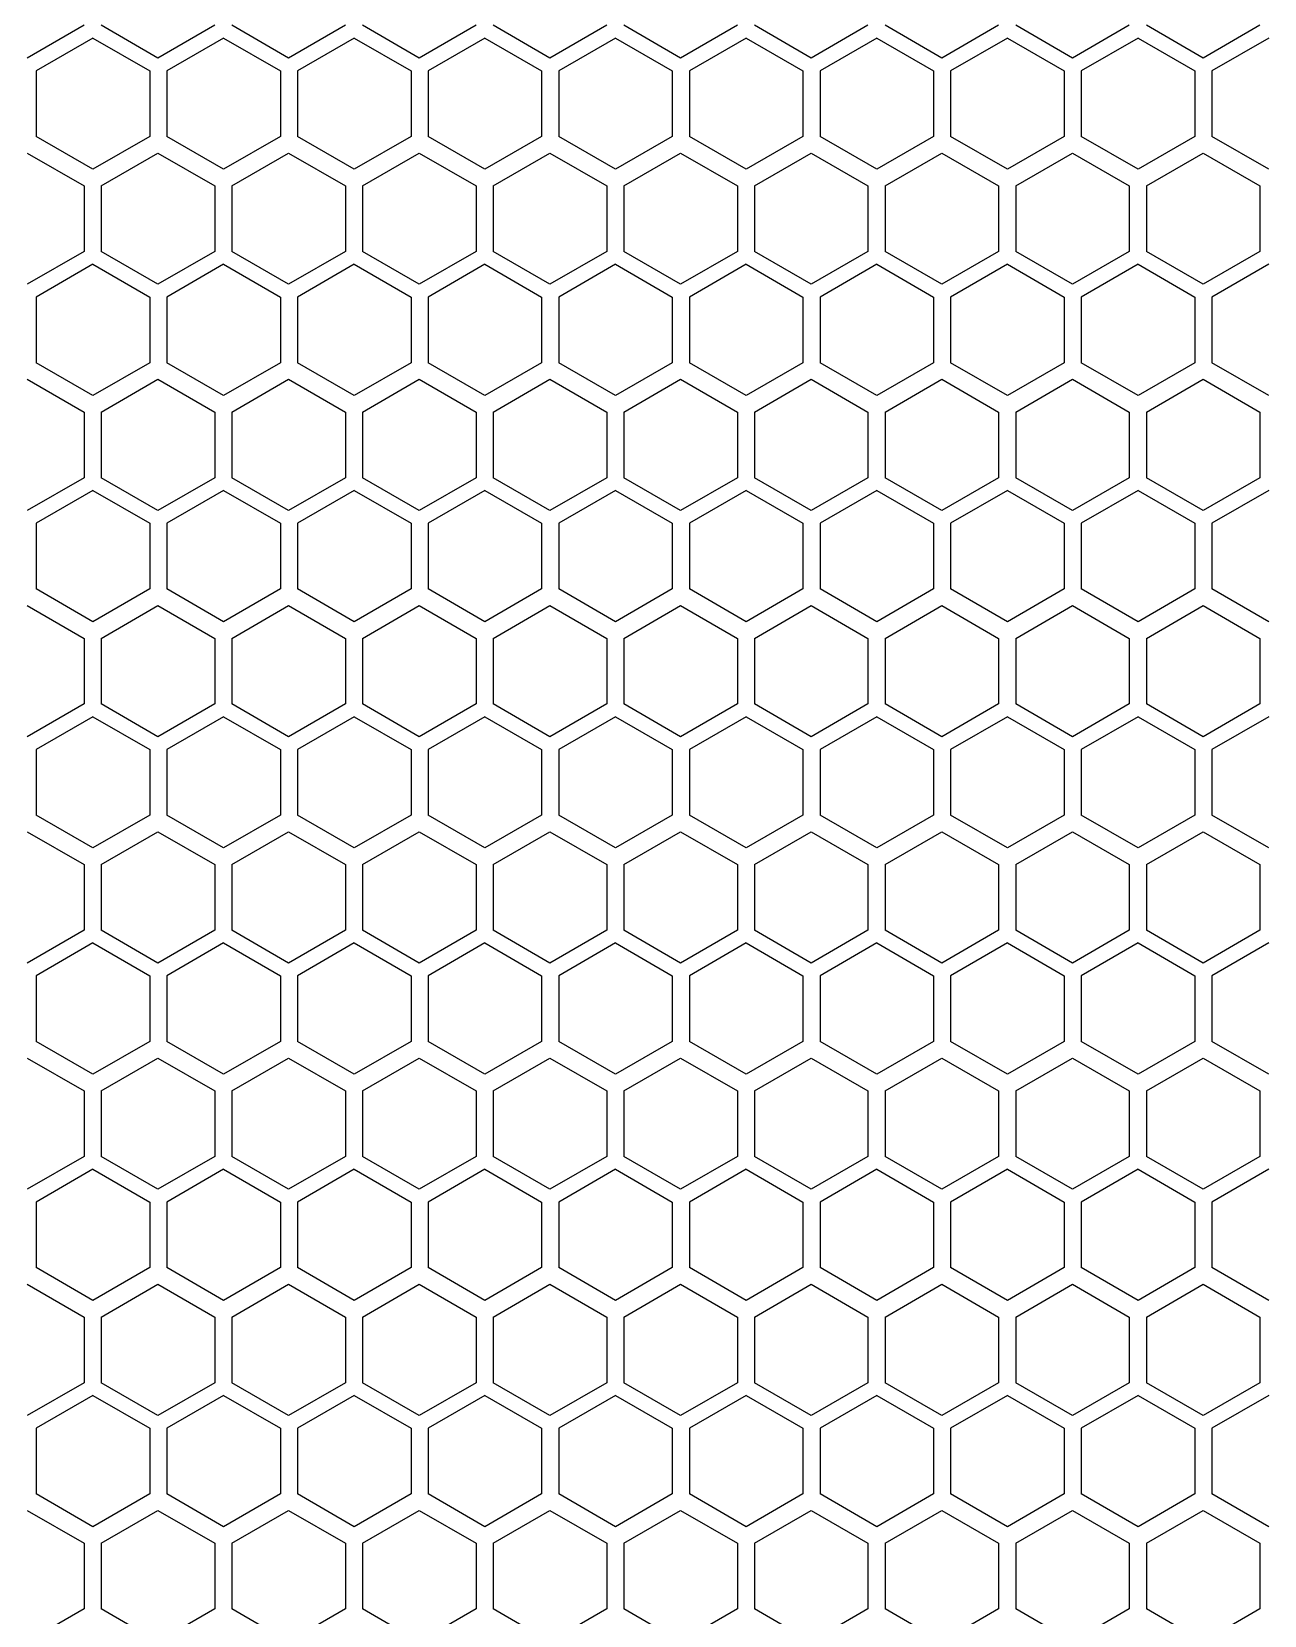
# Model space of a CAD drawing. Extents: x 61367 to 140945, y -1257 to 25588.
# Drawn here: x 71857.2 to 71944, y 15887.5 to 15999 of the extents above; entities that cross this region are included whole.
import ezdxf

# ---------------------------------------------------------------- set-up
doc = ezdxf.new("R2010")
doc.units = 0
doc.header["$MEASUREMENT"] = 0
doc.layers.get('0').update_dxf_attribs({"linetype": 'CONTINUOUS'})
doc.layers.add('4215-0412-2_0', color=7, linetype='CONTINUOUS')

# ---------------------------------------------------------------- blocks, each defined once
blk = doc.blocks.new('ERGRTHTHRT')
at = {"layer": '4215-0412-2_0', "color": 7, "linetype": 'Continuous'}
for p, q in [((-37543.32, -67694.16), (-37547.32, -67696.47)), ((-37538.12, -67696.47), (-37542.12, -67694.16)), ((-37534.12, -67694.16), (-37538.12, -67696.47)), ((-37528.92, -67696.47), (-37532.92, -67694.16)), ((-37524.92, -67694.16), (-37528.92, -67696.47)), ((-37519.72, -67696.47), (-37523.72, -67694.16)), ((-37515.72, -67694.16), (-37519.72, -67696.47)), ((-37510.52, -67696.47), (-37514.52, -67694.16)), ((-37506.52, -67694.16), (-37510.52, -67696.47)), ((-37501.32, -67696.47), (-37505.32, -67694.16)), ((-37497.32, -67694.16), (-37501.32, -67696.47)), ((-37492.12, -67696.47), (-37496.12, -67694.16)), ((-37488.12, -67694.16), (-37492.12, -67696.47)), ((-37482.92, -67696.47), (-37486.92, -67694.16)), ((-37478.92, -67694.16), (-37482.92, -67696.47)), ((-37473.72, -67696.47), (-37477.72, -67694.16)), ((-37469.72, -67694.16), (-37473.72, -67696.47)), ((-37464.52, -67696.47), (-37468.52, -67694.16)), ((-37460.52, -67694.16), (-37464.52, -67696.47)), ((-37542.7, -67695.06), (-37546.7, -67697.37)), ((-37542.7, -67695.06), (-37538.7, -67697.37)), ((-37533.5, -67695.06), (-37537.5, -67697.37)), ((-37533.5, -67695.06), (-37529.5, -67697.37)), ((-37524.3, -67695.06), (-37528.3, -67697.37)), ((-37524.3, -67695.06), (-37520.3, -67697.37)), ((-37515.1, -67695.06), (-37519.1, -67697.37)), ((-37515.1, -67695.06), (-37511.1, -67697.37)), ((-37505.9, -67695.06), (-37509.9, -67697.37)), ((-37505.9, -67695.06), (-37501.9, -67697.37)), ((-37496.7, -67695.06), (-37500.7, -67697.37)), ((-37496.7, -67695.06), (-37492.7, -67697.37)), ((-37487.5, -67695.06), (-37491.5, -67697.37)), ((-37487.5, -67695.06), (-37483.5, -67697.37)), ((-37478.3, -67695.06), (-37482.3, -67697.37)), ((-37478.3, -67695.06), (-37474.3, -67697.37)), ((-37469.1, -67695.06), (-37473.1, -67697.37)), ((-37469.1, -67695.06), (-37465.1, -67697.37)), ((-37459.9, -67695.06), (-37463.9, -67697.37)), ((-37546.7, -67697.37), (-37546.7, -67701.99)), ((-37538.7, -67697.37), (-37538.7, -67701.99)), ((-37537.5, -67697.37), (-37537.5, -67701.99)), ((-37529.5, -67697.37), (-37529.5, -67701.99)), ((-37528.3, -67697.37), (-37528.3, -67701.99)), ((-37520.3, -67697.37), (-37520.3, -67701.99)), ((-37519.1, -67697.37), (-37519.1, -67701.99)), ((-37511.1, -67697.37), (-37511.1, -67701.99)), ((-37509.9, -67697.37), (-37509.9, -67701.99)), ((-37501.9, -67697.37), (-37501.9, -67701.99)), ((-37500.7, -67697.37), (-37500.7, -67701.99)), ((-37492.7, -67697.37), (-37492.7, -67701.99)), ((-37491.5, -67697.37), (-37491.5, -67701.99)), ((-37483.5, -67697.37), (-37483.5, -67701.99)), ((-37482.3, -67697.37), (-37482.3, -67701.99)), ((-37474.3, -67697.37), (-37474.3, -67701.99)), ((-37473.1, -67697.37), (-37473.1, -67701.99)), ((-37465.1, -67697.37), (-37465.1, -67701.99)), ((-37463.9, -67697.37), (-37463.9, -67701.99)), ((-37542.7, -67704.3), (-37546.7, -67701.99)), ((-37538.7, -67701.99), (-37542.7, -67704.3)), ((-37533.5, -67704.3), (-37537.5, -67701.99)), ((-37529.5, -67701.99), (-37533.5, -67704.3)), ((-37524.3, -67704.3), (-37528.3, -67701.99)), ((-37520.3, -67701.99), (-37524.3, -67704.3)), ((-37515.1, -67704.3), (-37519.1, -67701.99)), ((-37511.1, -67701.99), (-37515.1, -67704.3)), ((-37505.9, -67704.3), (-37509.9, -67701.99)), ((-37501.9, -67701.99), (-37505.9, -67704.3)), ((-37496.7, -67704.3), (-37500.7, -67701.99)), ((-37492.7, -67701.99), (-37496.7, -67704.3)), ((-37487.5, -67704.3), (-37491.5, -67701.99)), ((-37483.5, -67701.99), (-37487.5, -67704.3)), ((-37478.3, -67704.3), (-37482.3, -67701.99)), ((-37474.3, -67701.99), (-37478.3, -67704.3)), ((-37469.1, -67704.3), (-37473.1, -67701.99)), ((-37465.1, -67701.99), (-37469.1, -67704.3)), ((-37459.9, -67704.3), (-37463.9, -67701.99)), ((-37547.32, -67703.16), (-37543.32, -67705.47)), ((-37542.12, -67705.47), (-37538.12, -67703.16)), ((-37538.12, -67703.16), (-37534.12, -67705.47)), ((-37532.92, -67705.47), (-37528.92, -67703.16)), ((-37528.92, -67703.16), (-37524.92, -67705.47)), ((-37523.72, -67705.47), (-37519.72, -67703.16)), ((-37519.72, -67703.16), (-37515.72, -67705.47)), ((-37514.52, -67705.47), (-37510.52, -67703.16)), ((-37510.52, -67703.16), (-37506.52, -67705.47)), ((-37505.32, -67705.47), (-37501.32, -67703.16)), ((-37501.32, -67703.16), (-37497.32, -67705.47)), ((-37496.12, -67705.47), (-37492.12, -67703.16)), ((-37492.12, -67703.16), (-37488.12, -67705.47)), ((-37486.92, -67705.47), (-37482.92, -67703.16)), ((-37482.92, -67703.16), (-37478.92, -67705.47)), ((-37477.72, -67705.47), (-37473.72, -67703.16)), ((-37473.72, -67703.16), (-37469.72, -67705.47)), ((-37468.52, -67705.47), (-37464.52, -67703.16)), ((-37464.52, -67703.16), (-37460.52, -67705.47)), ((-37543.32, -67705.47), (-37543.32, -67710.09)), ((-37542.12, -67705.47), (-37542.12, -67710.09)), ((-37534.12, -67705.47), (-37534.12, -67710.09)), ((-37532.92, -67705.47), (-37532.92, -67710.09)), ((-37524.92, -67705.47), (-37524.92, -67710.09)), ((-37523.72, -67705.47), (-37523.72, -67710.09)), ((-37515.72, -67705.47), (-37515.72, -67710.09)), ((-37514.52, -67705.47), (-37514.52, -67710.09)), ((-37506.52, -67705.47), (-37506.52, -67710.09)), ((-37505.32, -67705.47), (-37505.32, -67710.09)), ((-37497.32, -67705.47), (-37497.32, -67710.09)), ((-37496.12, -67705.47), (-37496.12, -67710.09)), ((-37488.12, -67705.47), (-37488.12, -67710.09)), ((-37486.92, -67705.47), (-37486.92, -67710.09)), ((-37478.92, -67705.47), (-37478.92, -67710.09)), ((-37477.72, -67705.47), (-37477.72, -67710.09)), ((-37469.72, -67705.47), (-37469.72, -67710.09)), ((-37468.52, -67705.47), (-37468.52, -67710.09)), ((-37460.52, -67705.47), (-37460.52, -67710.09)), ((-37543.32, -67710.09), (-37547.32, -67712.4)), ((-37542.7, -67710.99), (-37546.7, -67713.3)), ((-37542.7, -67710.99), (-37538.7, -67713.3)), ((-37538.12, -67712.4), (-37542.12, -67710.09)), ((-37534.12, -67710.09), (-37538.12, -67712.4)), ((-37533.5, -67710.99), (-37537.5, -67713.3)), ((-37533.5, -67710.99), (-37529.5, -67713.3)), ((-37528.92, -67712.4), (-37532.92, -67710.09)), ((-37524.92, -67710.09), (-37528.92, -67712.4)), ((-37524.3, -67710.99), (-37528.3, -67713.3)), ((-37524.3, -67710.99), (-37520.3, -67713.3)), ((-37519.72, -67712.4), (-37523.72, -67710.09)), ((-37515.72, -67710.09), (-37519.72, -67712.4)), ((-37515.1, -67710.99), (-37519.1, -67713.3)), ((-37515.1, -67710.99), (-37511.1, -67713.3)), ((-37510.52, -67712.4), (-37514.52, -67710.09)), ((-37506.52, -67710.09), (-37510.52, -67712.4)), ((-37505.9, -67710.99), (-37509.9, -67713.3)), ((-37505.9, -67710.99), (-37501.9, -67713.3)), ((-37501.32, -67712.4), (-37505.32, -67710.09)), ((-37497.32, -67710.09), (-37501.32, -67712.4)), ((-37496.7, -67710.99), (-37500.7, -67713.3)), ((-37496.7, -67710.99), (-37492.7, -67713.3)), ((-37492.12, -67712.4), (-37496.12, -67710.09)), ((-37488.12, -67710.09), (-37492.12, -67712.4)), ((-37487.5, -67710.99), (-37491.5, -67713.3)), ((-37487.5, -67710.99), (-37483.5, -67713.3)), ((-37482.92, -67712.4), (-37486.92, -67710.09)), ((-37478.92, -67710.09), (-37482.92, -67712.4)), ((-37478.3, -67710.99), (-37482.3, -67713.3)), ((-37478.3, -67710.99), (-37474.3, -67713.3)), ((-37473.72, -67712.4), (-37477.72, -67710.09)), ((-37469.72, -67710.09), (-37473.72, -67712.4)), ((-37469.1, -67710.99), (-37473.1, -67713.3)), ((-37469.1, -67710.99), (-37465.1, -67713.3)), ((-37464.52, -67712.4), (-37468.52, -67710.09)), ((-37460.52, -67710.09), (-37464.52, -67712.4)), ((-37459.9, -67710.99), (-37463.9, -67713.3)), ((-37546.7, -67713.3), (-37546.7, -67717.92)), ((-37538.7, -67713.3), (-37538.7, -67717.92)), ((-37537.5, -67713.3), (-37537.5, -67717.92)), ((-37529.5, -67713.3), (-37529.5, -67717.92)), ((-37528.3, -67713.3), (-37528.3, -67717.92)), ((-37520.3, -67713.3), (-37520.3, -67717.92)), ((-37519.1, -67713.3), (-37519.1, -67717.92)), ((-37511.1, -67713.3), (-37511.1, -67717.92)), ((-37509.9, -67713.3), (-37509.9, -67717.92)), ((-37501.9, -67713.3), (-37501.9, -67717.92)), ((-37500.7, -67713.3), (-37500.7, -67717.92)), ((-37492.7, -67713.3), (-37492.7, -67717.92)), ((-37491.5, -67713.3), (-37491.5, -67717.92)), ((-37483.5, -67713.3), (-37483.5, -67717.92)), ((-37482.3, -67713.3), (-37482.3, -67717.92)), ((-37474.3, -67713.3), (-37474.3, -67717.92)), ((-37473.1, -67713.3), (-37473.1, -67717.92)), ((-37465.1, -67713.3), (-37465.1, -67717.92)), ((-37463.9, -67713.3), (-37463.9, -67717.92)), ((-37542.7, -67720.23), (-37546.7, -67717.92)), ((-37538.7, -67717.92), (-37542.7, -67720.23)), ((-37533.5, -67720.23), (-37537.5, -67717.92)), ((-37529.5, -67717.92), (-37533.5, -67720.23)), ((-37524.3, -67720.23), (-37528.3, -67717.92)), ((-37520.3, -67717.92), (-37524.3, -67720.23)), ((-37515.1, -67720.23), (-37519.1, -67717.92)), ((-37511.1, -67717.92), (-37515.1, -67720.23)), ((-37505.9, -67720.23), (-37509.9, -67717.92)), ((-37501.9, -67717.92), (-37505.9, -67720.23)), ((-37496.7, -67720.23), (-37500.7, -67717.92)), ((-37492.7, -67717.92), (-37496.7, -67720.23)), ((-37487.5, -67720.23), (-37491.5, -67717.92)), ((-37483.5, -67717.92), (-37487.5, -67720.23)), ((-37478.3, -67720.23), (-37482.3, -67717.92)), ((-37474.3, -67717.92), (-37478.3, -67720.23)), ((-37469.1, -67720.23), (-37473.1, -67717.92)), ((-37465.1, -67717.92), (-37469.1, -67720.23)), ((-37459.9, -67720.23), (-37463.9, -67717.92)), ((-37547.32, -67719.09), (-37543.32, -67721.4)), ((-37542.12, -67721.4), (-37538.12, -67719.09)), ((-37538.12, -67719.09), (-37534.12, -67721.4)), ((-37532.92, -67721.4), (-37528.92, -67719.09)), ((-37528.92, -67719.09), (-37524.92, -67721.4)), ((-37523.72, -67721.4), (-37519.72, -67719.09)), ((-37519.72, -67719.09), (-37515.72, -67721.4)), ((-37514.52, -67721.4), (-37510.52, -67719.09)), ((-37510.52, -67719.09), (-37506.52, -67721.4)), ((-37505.32, -67721.4), (-37501.32, -67719.09)), ((-37501.32, -67719.09), (-37497.32, -67721.4)), ((-37496.12, -67721.4), (-37492.12, -67719.09)), ((-37492.12, -67719.09), (-37488.12, -67721.4)), ((-37486.92, -67721.4), (-37482.92, -67719.09)), ((-37482.92, -67719.09), (-37478.92, -67721.4)), ((-37477.72, -67721.4), (-37473.72, -67719.09)), ((-37473.72, -67719.09), (-37469.72, -67721.4)), ((-37468.52, -67721.4), (-37464.52, -67719.09)), ((-37464.52, -67719.09), (-37460.52, -67721.4)), ((-37543.32, -67721.4), (-37543.32, -67726.02)), ((-37542.12, -67721.4), (-37542.12, -67726.02)), ((-37534.12, -67721.4), (-37534.12, -67726.02)), ((-37532.92, -67721.4), (-37532.92, -67726.02)), ((-37524.92, -67721.4), (-37524.92, -67726.02)), ((-37523.72, -67721.4), (-37523.72, -67726.02)), ((-37515.72, -67721.4), (-37515.72, -67726.02)), ((-37514.52, -67721.4), (-37514.52, -67726.02)), ((-37506.52, -67721.4), (-37506.52, -67726.02)), ((-37505.32, -67721.4), (-37505.32, -67726.02)), ((-37497.32, -67721.4), (-37497.32, -67726.02)), ((-37496.12, -67721.4), (-37496.12, -67726.02)), ((-37488.12, -67721.4), (-37488.12, -67726.02)), ((-37486.92, -67721.4), (-37486.92, -67726.02)), ((-37478.92, -67721.4), (-37478.92, -67726.02)), ((-37477.72, -67721.4), (-37477.72, -67726.02)), ((-37469.72, -67721.4), (-37469.72, -67726.02)), ((-37468.52, -67721.4), (-37468.52, -67726.02)), ((-37460.52, -67721.4), (-37460.52, -67726.02)), ((-37543.32, -67726.02), (-37547.32, -67728.33)), ((-37538.12, -67728.33), (-37542.12, -67726.02)), ((-37534.12, -67726.02), (-37538.12, -67728.33)), ((-37528.92, -67728.33), (-37532.92, -67726.02)), ((-37524.92, -67726.02), (-37528.92, -67728.33)), ((-37519.72, -67728.33), (-37523.72, -67726.02)), ((-37515.72, -67726.02), (-37519.72, -67728.33)), ((-37510.52, -67728.33), (-37514.52, -67726.02)), ((-37506.52, -67726.02), (-37510.52, -67728.33)), ((-37501.32, -67728.33), (-37505.32, -67726.02)), ((-37497.32, -67726.02), (-37501.32, -67728.33)), ((-37492.12, -67728.33), (-37496.12, -67726.02)), ((-37488.12, -67726.02), (-37492.12, -67728.33)), ((-37482.92, -67728.33), (-37486.92, -67726.02)), ((-37478.92, -67726.02), (-37482.92, -67728.33)), ((-37473.72, -67728.33), (-37477.72, -67726.02)), ((-37469.72, -67726.02), (-37473.72, -67728.33)), ((-37464.52, -67728.33), (-37468.52, -67726.02)), ((-37460.52, -67726.02), (-37464.52, -67728.33)), ((-37542.7, -67726.92), (-37546.7, -67729.23)), ((-37542.7, -67726.92), (-37538.7, -67729.23)), ((-37533.5, -67726.92), (-37537.5, -67729.23)), ((-37533.5, -67726.92), (-37529.5, -67729.23)), ((-37524.3, -67726.92), (-37528.3, -67729.23)), ((-37524.3, -67726.92), (-37520.3, -67729.23)), ((-37515.1, -67726.92), (-37519.1, -67729.23)), ((-37515.1, -67726.92), (-37511.1, -67729.23)), ((-37505.9, -67726.92), (-37509.9, -67729.23)), ((-37505.9, -67726.92), (-37501.9, -67729.23)), ((-37496.7, -67726.92), (-37500.7, -67729.23)), ((-37496.7, -67726.92), (-37492.7, -67729.23)), ((-37487.5, -67726.92), (-37491.5, -67729.23)), ((-37487.5, -67726.92), (-37483.5, -67729.23)), ((-37478.3, -67726.92), (-37482.3, -67729.23)), ((-37478.3, -67726.92), (-37474.3, -67729.23)), ((-37469.1, -67726.92), (-37473.1, -67729.23)), ((-37469.1, -67726.92), (-37465.1, -67729.23)), ((-37459.9, -67726.92), (-37463.9, -67729.23)), ((-37546.7, -67729.23), (-37546.7, -67733.85)), ((-37538.7, -67729.23), (-37538.7, -67733.85)), ((-37537.5, -67729.23), (-37537.5, -67733.85)), ((-37529.5, -67729.23), (-37529.5, -67733.85)), ((-37528.3, -67729.23), (-37528.3, -67733.85)), ((-37520.3, -67729.23), (-37520.3, -67733.85)), ((-37519.1, -67729.23), (-37519.1, -67733.85)), ((-37511.1, -67729.23), (-37511.1, -67733.85)), ((-37509.9, -67729.23), (-37509.9, -67733.85)), ((-37501.9, -67729.23), (-37501.9, -67733.85)), ((-37500.7, -67729.23), (-37500.7, -67733.85)), ((-37492.7, -67729.23), (-37492.7, -67733.85)), ((-37491.5, -67729.23), (-37491.5, -67733.85)), ((-37483.5, -67729.23), (-37483.5, -67733.85)), ((-37482.3, -67729.23), (-37482.3, -67733.85)), ((-37474.3, -67729.23), (-37474.3, -67733.85)), ((-37473.1, -67729.23), (-37473.1, -67733.85)), ((-37465.1, -67729.23), (-37465.1, -67733.85)), ((-37463.9, -67729.23), (-37463.9, -67733.85)), ((-37542.7, -67736.16), (-37546.7, -67733.85)), ((-37538.7, -67733.85), (-37542.7, -67736.16)), ((-37533.5, -67736.16), (-37537.5, -67733.85)), ((-37529.5, -67733.85), (-37533.5, -67736.16)), ((-37524.3, -67736.16), (-37528.3, -67733.85)), ((-37520.3, -67733.85), (-37524.3, -67736.16)), ((-37515.1, -67736.16), (-37519.1, -67733.85)), ((-37511.1, -67733.85), (-37515.1, -67736.16)), ((-37505.9, -67736.16), (-37509.9, -67733.85)), ((-37501.9, -67733.85), (-37505.9, -67736.16)), ((-37496.7, -67736.16), (-37500.7, -67733.85)), ((-37492.7, -67733.85), (-37496.7, -67736.16)), ((-37487.5, -67736.16), (-37491.5, -67733.85)), ((-37483.5, -67733.85), (-37487.5, -67736.16)), ((-37478.3, -67736.16), (-37482.3, -67733.85)), ((-37474.3, -67733.85), (-37478.3, -67736.16)), ((-37469.1, -67736.16), (-37473.1, -67733.85)), ((-37465.1, -67733.85), (-37469.1, -67736.16)), ((-37459.9, -67736.16), (-37463.9, -67733.85)), ((-37547.32, -67735.02), (-37543.32, -67737.33)), ((-37542.12, -67737.33), (-37538.12, -67735.02)), ((-37538.12, -67735.02), (-37534.12, -67737.33)), ((-37532.92, -67737.33), (-37528.92, -67735.02)), ((-37528.92, -67735.02), (-37524.92, -67737.33)), ((-37523.72, -67737.33), (-37519.72, -67735.02)), ((-37519.72, -67735.02), (-37515.72, -67737.33)), ((-37514.52, -67737.33), (-37510.52, -67735.02)), ((-37510.52, -67735.02), (-37506.52, -67737.33)), ((-37505.32, -67737.33), (-37501.32, -67735.02)), ((-37501.32, -67735.02), (-37497.32, -67737.33)), ((-37496.12, -67737.33), (-37492.12, -67735.02)), ((-37492.12, -67735.02), (-37488.12, -67737.33)), ((-37486.92, -67737.33), (-37482.92, -67735.02)), ((-37482.92, -67735.02), (-37478.92, -67737.33)), ((-37477.72, -67737.33), (-37473.72, -67735.02)), ((-37473.72, -67735.02), (-37469.72, -67737.33)), ((-37468.52, -67737.33), (-37464.52, -67735.02)), ((-37464.52, -67735.02), (-37460.52, -67737.33)), ((-37543.32, -67737.33), (-37543.32, -67741.95)), ((-37542.12, -67737.33), (-37542.12, -67741.95)), ((-37534.12, -67737.33), (-37534.12, -67741.95)), ((-37532.92, -67737.33), (-37532.92, -67741.95)), ((-37524.92, -67737.33), (-37524.92, -67741.95)), ((-37523.72, -67737.33), (-37523.72, -67741.95)), ((-37515.72, -67737.33), (-37515.72, -67741.95)), ((-37514.52, -67737.33), (-37514.52, -67741.95)), ((-37506.52, -67737.33), (-37506.52, -67741.95)), ((-37505.32, -67737.33), (-37505.32, -67741.95)), ((-37497.32, -67737.33), (-37497.32, -67741.95)), ((-37496.12, -67737.33), (-37496.12, -67741.95)), ((-37488.12, -67737.33), (-37488.12, -67741.95)), ((-37486.92, -67737.33), (-37486.92, -67741.95)), ((-37478.92, -67737.33), (-37478.92, -67741.95)), ((-37477.72, -67737.33), (-37477.72, -67741.95)), ((-37469.72, -67737.33), (-37469.72, -67741.95)), ((-37468.52, -67737.33), (-37468.52, -67741.95)), ((-37460.52, -67737.33), (-37460.52, -67741.95)), ((-37543.32, -67741.95), (-37547.32, -67744.26)), ((-37538.12, -67744.26), (-37542.12, -67741.95)), ((-37534.12, -67741.95), (-37538.12, -67744.26)), ((-37528.92, -67744.26), (-37532.92, -67741.95)), ((-37524.92, -67741.95), (-37528.92, -67744.26)), ((-37519.72, -67744.26), (-37523.72, -67741.95)), ((-37515.72, -67741.95), (-37519.72, -67744.26)), ((-37510.52, -67744.26), (-37514.52, -67741.95)), ((-37506.52, -67741.95), (-37510.52, -67744.26)), ((-37501.32, -67744.26), (-37505.32, -67741.95)), ((-37497.32, -67741.95), (-37501.32, -67744.26)), ((-37492.12, -67744.26), (-37496.12, -67741.95)), ((-37488.12, -67741.95), (-37492.12, -67744.26)), ((-37482.92, -67744.26), (-37486.92, -67741.95)), ((-37478.92, -67741.95), (-37482.92, -67744.26)), ((-37473.72, -67744.26), (-37477.72, -67741.95)), ((-37469.72, -67741.95), (-37473.72, -67744.26)), ((-37464.52, -67744.26), (-37468.52, -67741.95)), ((-37460.52, -67741.95), (-37464.52, -67744.26)), ((-37542.7, -67742.85), (-37546.7, -67745.16)), ((-37542.7, -67742.85), (-37538.7, -67745.16)), ((-37533.5, -67742.85), (-37537.5, -67745.16)), ((-37533.5, -67742.85), (-37529.5, -67745.16)), ((-37524.3, -67742.85), (-37528.3, -67745.16)), ((-37524.3, -67742.85), (-37520.3, -67745.16)), ((-37515.1, -67742.85), (-37519.1, -67745.16)), ((-37515.1, -67742.85), (-37511.1, -67745.16)), ((-37505.9, -67742.85), (-37509.9, -67745.16)), ((-37505.9, -67742.85), (-37501.9, -67745.16)), ((-37496.7, -67742.85), (-37500.7, -67745.16)), ((-37496.7, -67742.85), (-37492.7, -67745.16)), ((-37487.5, -67742.85), (-37491.5, -67745.16)), ((-37487.5, -67742.85), (-37483.5, -67745.16)), ((-37478.3, -67742.85), (-37482.3, -67745.16)), ((-37478.3, -67742.85), (-37474.3, -67745.16)), ((-37469.1, -67742.85), (-37473.1, -67745.16)), ((-37469.1, -67742.85), (-37465.1, -67745.16)), ((-37459.9, -67742.85), (-37463.9, -67745.16)), ((-37546.7, -67745.16), (-37546.7, -67749.78)), ((-37538.7, -67745.16), (-37538.7, -67749.78)), ((-37537.5, -67745.16), (-37537.5, -67749.78)), ((-37529.5, -67745.16), (-37529.5, -67749.78)), ((-37528.3, -67745.16), (-37528.3, -67749.78)), ((-37520.3, -67745.16), (-37520.3, -67749.78)), ((-37519.1, -67745.16), (-37519.1, -67749.78)), ((-37511.1, -67745.16), (-37511.1, -67749.78)), ((-37509.9, -67745.16), (-37509.9, -67749.78)), ((-37501.9, -67745.16), (-37501.9, -67749.78)), ((-37500.7, -67745.16), (-37500.7, -67749.78)), ((-37492.7, -67745.16), (-37492.7, -67749.78)), ((-37491.5, -67745.16), (-37491.5, -67749.78)), ((-37483.5, -67745.16), (-37483.5, -67749.78)), ((-37482.3, -67745.16), (-37482.3, -67749.78)), ((-37474.3, -67745.16), (-37474.3, -67749.78)), ((-37473.1, -67745.16), (-37473.1, -67749.78)), ((-37465.1, -67745.16), (-37465.1, -67749.78)), ((-37463.9, -67745.16), (-37463.9, -67749.78)), ((-37542.7, -67752.09), (-37546.7, -67749.78)), ((-37538.7, -67749.78), (-37542.7, -67752.09)), ((-37533.5, -67752.09), (-37537.5, -67749.78)), ((-37529.5, -67749.78), (-37533.5, -67752.09)), ((-37524.3, -67752.09), (-37528.3, -67749.78)), ((-37520.3, -67749.78), (-37524.3, -67752.09)), ((-37515.1, -67752.09), (-37519.1, -67749.78)), ((-37511.1, -67749.78), (-37515.1, -67752.09)), ((-37505.9, -67752.09), (-37509.9, -67749.78)), ((-37501.9, -67749.78), (-37505.9, -67752.09)), ((-37496.7, -67752.09), (-37500.7, -67749.78)), ((-37492.7, -67749.78), (-37496.7, -67752.09)), ((-37487.5, -67752.09), (-37491.5, -67749.78)), ((-37483.5, -67749.78), (-37487.5, -67752.09)), ((-37478.3, -67752.09), (-37482.3, -67749.78)), ((-37474.3, -67749.78), (-37478.3, -67752.09)), ((-37469.1, -67752.09), (-37473.1, -67749.78)), ((-37465.1, -67749.78), (-37469.1, -67752.09)), ((-37459.9, -67752.09), (-37463.9, -67749.78)), ((-37547.32, -67750.95), (-37543.32, -67753.26)), ((-37542.12, -67753.26), (-37538.12, -67750.95)), ((-37538.12, -67750.95), (-37534.12, -67753.26)), ((-37532.92, -67753.26), (-37528.92, -67750.95)), ((-37528.92, -67750.95), (-37524.92, -67753.26)), ((-37523.72, -67753.26), (-37519.72, -67750.95)), ((-37519.72, -67750.95), (-37515.72, -67753.26)), ((-37514.52, -67753.26), (-37510.52, -67750.95)), ((-37510.52, -67750.95), (-37506.52, -67753.26)), ((-37505.32, -67753.26), (-37501.32, -67750.95)), ((-37501.32, -67750.95), (-37497.32, -67753.26)), ((-37496.12, -67753.26), (-37492.12, -67750.95)), ((-37492.12, -67750.95), (-37488.12, -67753.26)), ((-37486.92, -67753.26), (-37482.92, -67750.95)), ((-37482.92, -67750.95), (-37478.92, -67753.26)), ((-37477.72, -67753.26), (-37473.72, -67750.95)), ((-37473.72, -67750.95), (-37469.72, -67753.26)), ((-37468.52, -67753.26), (-37464.52, -67750.95)), ((-37464.52, -67750.95), (-37460.52, -67753.26)), ((-37543.32, -67753.26), (-37543.32, -67757.88)), ((-37542.12, -67753.26), (-37542.12, -67757.88)), ((-37534.12, -67753.26), (-37534.12, -67757.88)), ((-37532.92, -67753.26), (-37532.92, -67757.88)), ((-37524.92, -67753.26), (-37524.92, -67757.88)), ((-37523.72, -67753.26), (-37523.72, -67757.88)), ((-37515.72, -67753.26), (-37515.72, -67757.88)), ((-37514.52, -67753.26), (-37514.52, -67757.88)), ((-37506.52, -67753.26), (-37506.52, -67757.88)), ((-37505.32, -67753.26), (-37505.32, -67757.88)), ((-37497.32, -67753.26), (-37497.32, -67757.88)), ((-37496.12, -67753.26), (-37496.12, -67757.88)), ((-37488.12, -67753.26), (-37488.12, -67757.88)), ((-37486.92, -67753.26), (-37486.92, -67757.88)), ((-37478.92, -67753.26), (-37478.92, -67757.88)), ((-37477.72, -67753.26), (-37477.72, -67757.88)), ((-37469.72, -67753.26), (-37469.72, -67757.88)), ((-37468.52, -67753.26), (-37468.52, -67757.88)), ((-37460.52, -67753.26), (-37460.52, -67757.88)), ((-37543.32, -67757.88), (-37547.32, -67760.19)), ((-37538.12, -67760.19), (-37542.12, -67757.88)), ((-37534.12, -67757.88), (-37538.12, -67760.19)), ((-37528.92, -67760.19), (-37532.92, -67757.88)), ((-37524.92, -67757.88), (-37528.92, -67760.19)), ((-37519.72, -67760.19), (-37523.72, -67757.88)), ((-37515.72, -67757.88), (-37519.72, -67760.19)), ((-37510.52, -67760.19), (-37514.52, -67757.88)), ((-37506.52, -67757.88), (-37510.52, -67760.19)), ((-37501.32, -67760.19), (-37505.32, -67757.88)), ((-37497.32, -67757.88), (-37501.32, -67760.19)), ((-37492.12, -67760.19), (-37496.12, -67757.88)), ((-37488.12, -67757.88), (-37492.12, -67760.19)), ((-37482.92, -67760.19), (-37486.92, -67757.88)), ((-37478.92, -67757.88), (-37482.92, -67760.19)), ((-37473.72, -67760.19), (-37477.72, -67757.88)), ((-37469.72, -67757.88), (-37473.72, -67760.19)), ((-37464.52, -67760.19), (-37468.52, -67757.88)), ((-37460.52, -67757.88), (-37464.52, -67760.19)), ((-37542.7, -67758.78), (-37546.7, -67761.09)), ((-37542.7, -67758.78), (-37538.7, -67761.09)), ((-37533.5, -67758.78), (-37537.5, -67761.09)), ((-37533.5, -67758.78), (-37529.5, -67761.09)), ((-37524.3, -67758.78), (-37528.3, -67761.09)), ((-37524.3, -67758.78), (-37520.3, -67761.09)), ((-37515.1, -67758.78), (-37519.1, -67761.09)), ((-37515.1, -67758.78), (-37511.1, -67761.09)), ((-37505.9, -67758.78), (-37509.9, -67761.09)), ((-37505.9, -67758.78), (-37501.9, -67761.09)), ((-37496.7, -67758.78), (-37500.7, -67761.09)), ((-37496.7, -67758.78), (-37492.7, -67761.09)), ((-37487.5, -67758.78), (-37491.5, -67761.09)), ((-37487.5, -67758.78), (-37483.5, -67761.09)), ((-37478.3, -67758.78), (-37482.3, -67761.09)), ((-37478.3, -67758.78), (-37474.3, -67761.09)), ((-37469.1, -67758.78), (-37473.1, -67761.09)), ((-37469.1, -67758.78), (-37465.1, -67761.09)), ((-37459.9, -67758.78), (-37463.9, -67761.09)), ((-37546.7, -67761.09), (-37546.7, -67765.71)), ((-37538.7, -67761.09), (-37538.7, -67765.71)), ((-37537.5, -67761.09), (-37537.5, -67765.71)), ((-37529.5, -67761.09), (-37529.5, -67765.71)), ((-37528.3, -67761.09), (-37528.3, -67765.71)), ((-37520.3, -67761.09), (-37520.3, -67765.71)), ((-37519.1, -67761.09), (-37519.1, -67765.71)), ((-37511.1, -67761.09), (-37511.1, -67765.71)), ((-37509.9, -67761.09), (-37509.9, -67765.71)), ((-37501.9, -67761.09), (-37501.9, -67765.71)), ((-37500.7, -67761.09), (-37500.7, -67765.71)), ((-37492.7, -67761.09), (-37492.7, -67765.71)), ((-37491.5, -67761.09), (-37491.5, -67765.71)), ((-37483.5, -67761.09), (-37483.5, -67765.71)), ((-37482.3, -67761.09), (-37482.3, -67765.71)), ((-37474.3, -67761.09), (-37474.3, -67765.71)), ((-37473.1, -67761.09), (-37473.1, -67765.71)), ((-37465.1, -67761.09), (-37465.1, -67765.71)), ((-37463.9, -67761.09), (-37463.9, -67765.71)), ((-37542.7, -67768.02), (-37546.7, -67765.71)), ((-37538.7, -67765.71), (-37542.7, -67768.02)), ((-37533.5, -67768.02), (-37537.5, -67765.71)), ((-37529.5, -67765.71), (-37533.5, -67768.02)), ((-37524.3, -67768.02), (-37528.3, -67765.71)), ((-37520.3, -67765.71), (-37524.3, -67768.02)), ((-37515.1, -67768.02), (-37519.1, -67765.71)), ((-37511.1, -67765.71), (-37515.1, -67768.02)), ((-37505.9, -67768.02), (-37509.9, -67765.71)), ((-37501.9, -67765.71), (-37505.9, -67768.02)), ((-37496.7, -67768.02), (-37500.7, -67765.71)), ((-37492.7, -67765.71), (-37496.7, -67768.02)), ((-37487.5, -67768.02), (-37491.5, -67765.71)), ((-37483.5, -67765.71), (-37487.5, -67768.02)), ((-37478.3, -67768.02), (-37482.3, -67765.71)), ((-37474.3, -67765.71), (-37478.3, -67768.02)), ((-37469.1, -67768.02), (-37473.1, -67765.71)), ((-37465.1, -67765.71), (-37469.1, -67768.02)), ((-37459.9, -67768.02), (-37463.9, -67765.71)), ((-37547.32, -67766.88), (-37543.32, -67769.19)), ((-37542.12, -67769.19), (-37538.12, -67766.88)), ((-37538.12, -67766.88), (-37534.12, -67769.19)), ((-37532.92, -67769.19), (-37528.92, -67766.88)), ((-37528.92, -67766.88), (-37524.92, -67769.19)), ((-37523.72, -67769.19), (-37519.72, -67766.88)), ((-37519.72, -67766.88), (-37515.72, -67769.19)), ((-37514.52, -67769.19), (-37510.52, -67766.88)), ((-37510.52, -67766.88), (-37506.52, -67769.19)), ((-37505.32, -67769.19), (-37501.32, -67766.88)), ((-37501.32, -67766.88), (-37497.32, -67769.19)), ((-37496.12, -67769.19), (-37492.12, -67766.88)), ((-37492.12, -67766.88), (-37488.12, -67769.19)), ((-37486.92, -67769.19), (-37482.92, -67766.88)), ((-37482.92, -67766.88), (-37478.92, -67769.19)), ((-37477.72, -67769.19), (-37473.72, -67766.88)), ((-37473.72, -67766.88), (-37469.72, -67769.19)), ((-37468.52, -67769.19), (-37464.52, -67766.88)), ((-37464.52, -67766.88), (-37460.52, -67769.19)), ((-37543.32, -67769.19), (-37543.32, -67773.81)), ((-37542.12, -67769.19), (-37542.12, -67773.81)), ((-37534.12, -67769.19), (-37534.12, -67773.81)), ((-37532.92, -67769.19), (-37532.92, -67773.81)), ((-37524.92, -67769.19), (-37524.92, -67773.81)), ((-37523.72, -67769.19), (-37523.72, -67773.81)), ((-37515.72, -67769.19), (-37515.72, -67773.81)), ((-37514.52, -67769.19), (-37514.52, -67773.81)), ((-37506.52, -67769.19), (-37506.52, -67773.81)), ((-37505.32, -67769.19), (-37505.32, -67773.81)), ((-37497.32, -67769.19), (-37497.32, -67773.81)), ((-37496.12, -67769.19), (-37496.12, -67773.81)), ((-37488.12, -67769.19), (-37488.12, -67773.81)), ((-37486.92, -67769.19), (-37486.92, -67773.81)), ((-37478.92, -67769.19), (-37478.92, -67773.81)), ((-37477.72, -67769.19), (-37477.72, -67773.81)), ((-37469.72, -67769.19), (-37469.72, -67773.81)), ((-37468.52, -67769.19), (-37468.52, -67773.81)), ((-37460.52, -67769.19), (-37460.52, -67773.81)), ((-37543.32, -67773.81), (-37547.32, -67776.12)), ((-37538.12, -67776.12), (-37542.12, -67773.81)), ((-37534.12, -67773.81), (-37538.12, -67776.12)), ((-37528.92, -67776.12), (-37532.92, -67773.81)), ((-37524.92, -67773.81), (-37528.92, -67776.12)), ((-37519.72, -67776.12), (-37523.72, -67773.81)), ((-37515.72, -67773.81), (-37519.72, -67776.12)), ((-37510.52, -67776.12), (-37514.52, -67773.81)), ((-37506.52, -67773.81), (-37510.52, -67776.12)), ((-37501.32, -67776.12), (-37505.32, -67773.81)), ((-37497.32, -67773.81), (-37501.32, -67776.12)), ((-37492.12, -67776.12), (-37496.12, -67773.81)), ((-37488.12, -67773.81), (-37492.12, -67776.12)), ((-37482.92, -67776.12), (-37486.92, -67773.81)), ((-37478.92, -67773.81), (-37482.92, -67776.12)), ((-37473.72, -67776.12), (-37477.72, -67773.81)), ((-37469.72, -67773.81), (-37473.72, -67776.12)), ((-37464.52, -67776.12), (-37468.52, -67773.81)), ((-37460.52, -67773.81), (-37464.52, -67776.12)), ((-37542.7, -67774.71), (-37546.7, -67777.02)), ((-37542.7, -67774.71), (-37538.7, -67777.02)), ((-37533.5, -67774.71), (-37537.5, -67777.02)), ((-37533.5, -67774.71), (-37529.5, -67777.02)), ((-37524.3, -67774.71), (-37528.3, -67777.02)), ((-37524.3, -67774.71), (-37520.3, -67777.02)), ((-37515.1, -67774.71), (-37519.1, -67777.02)), ((-37515.1, -67774.71), (-37511.1, -67777.02)), ((-37505.9, -67774.71), (-37509.9, -67777.02)), ((-37505.9, -67774.71), (-37501.9, -67777.02)), ((-37496.7, -67774.71), (-37500.7, -67777.02)), ((-37496.7, -67774.71), (-37492.7, -67777.02)), ((-37487.5, -67774.71), (-37491.5, -67777.02)), ((-37487.5, -67774.71), (-37483.5, -67777.02)), ((-37478.3, -67774.71), (-37482.3, -67777.02)), ((-37478.3, -67774.71), (-37474.3, -67777.02)), ((-37469.1, -67774.71), (-37473.1, -67777.02)), ((-37469.1, -67774.71), (-37465.1, -67777.02)), ((-37459.9, -67774.71), (-37463.9, -67777.02)), ((-37546.7, -67777.02), (-37546.7, -67781.64)), ((-37538.7, -67777.02), (-37538.7, -67781.64)), ((-37537.5, -67777.02), (-37537.5, -67781.64)), ((-37529.5, -67777.02), (-37529.5, -67781.64)), ((-37528.3, -67777.02), (-37528.3, -67781.64)), ((-37520.3, -67777.02), (-37520.3, -67781.64)), ((-37519.1, -67777.02), (-37519.1, -67781.64)), ((-37511.1, -67777.02), (-37511.1, -67781.64)), ((-37509.9, -67777.02), (-37509.9, -67781.64)), ((-37501.9, -67777.02), (-37501.9, -67781.64)), ((-37500.7, -67777.02), (-37500.7, -67781.64)), ((-37492.7, -67777.02), (-37492.7, -67781.64)), ((-37491.5, -67777.02), (-37491.5, -67781.64)), ((-37483.5, -67777.02), (-37483.5, -67781.64)), ((-37482.3, -67777.02), (-37482.3, -67781.64)), ((-37474.3, -67777.02), (-37474.3, -67781.64)), ((-37473.1, -67777.02), (-37473.1, -67781.64)), ((-37465.1, -67777.02), (-37465.1, -67781.64)), ((-37463.9, -67777.02), (-37463.9, -67781.64)), ((-37542.7, -67783.95), (-37546.7, -67781.64)), ((-37538.7, -67781.64), (-37542.7, -67783.95)), ((-37533.5, -67783.95), (-37537.5, -67781.64)), ((-37529.5, -67781.64), (-37533.5, -67783.95)), ((-37524.3, -67783.95), (-37528.3, -67781.64)), ((-37520.3, -67781.64), (-37524.3, -67783.95)), ((-37515.1, -67783.95), (-37519.1, -67781.64)), ((-37511.1, -67781.64), (-37515.1, -67783.95)), ((-37505.9, -67783.95), (-37509.9, -67781.64)), ((-37501.9, -67781.64), (-37505.9, -67783.95)), ((-37496.7, -67783.95), (-37500.7, -67781.64)), ((-37492.7, -67781.64), (-37496.7, -67783.95)), ((-37487.5, -67783.95), (-37491.5, -67781.64)), ((-37483.5, -67781.64), (-37487.5, -67783.95)), ((-37478.3, -67783.95), (-37482.3, -67781.64)), ((-37474.3, -67781.64), (-37478.3, -67783.95)), ((-37469.1, -67783.95), (-37473.1, -67781.64)), ((-37465.1, -67781.64), (-37469.1, -67783.95)), ((-37459.9, -67783.95), (-37463.9, -67781.64)), ((-37547.32, -67782.81), (-37543.32, -67785.12)), ((-37542.12, -67785.12), (-37538.12, -67782.81)), ((-37538.12, -67782.81), (-37534.12, -67785.12)), ((-37532.92, -67785.12), (-37528.92, -67782.81)), ((-37528.92, -67782.81), (-37524.92, -67785.12)), ((-37523.72, -67785.12), (-37519.72, -67782.81)), ((-37519.72, -67782.81), (-37515.72, -67785.12)), ((-37514.52, -67785.12), (-37510.52, -67782.81)), ((-37510.52, -67782.81), (-37506.52, -67785.12)), ((-37505.32, -67785.12), (-37501.32, -67782.81)), ((-37501.32, -67782.81), (-37497.32, -67785.12)), ((-37496.12, -67785.12), (-37492.12, -67782.81)), ((-37492.12, -67782.81), (-37488.12, -67785.12)), ((-37486.92, -67785.12), (-37482.92, -67782.81)), ((-37482.92, -67782.81), (-37478.92, -67785.12)), ((-37477.72, -67785.12), (-37473.72, -67782.81)), ((-37473.72, -67782.81), (-37469.72, -67785.12)), ((-37468.52, -67785.12), (-37464.52, -67782.81)), ((-37464.52, -67782.81), (-37460.52, -67785.12)), ((-37543.32, -67785.12), (-37543.32, -67789.74)), ((-37542.12, -67785.12), (-37542.12, -67789.74)), ((-37534.12, -67785.12), (-37534.12, -67789.74)), ((-37532.92, -67785.12), (-37532.92, -67789.74)), ((-37524.92, -67785.12), (-37524.92, -67789.74)), ((-37523.72, -67785.12), (-37523.72, -67789.74)), ((-37515.72, -67785.12), (-37515.72, -67789.74)), ((-37514.52, -67785.12), (-37514.52, -67789.74)), ((-37506.52, -67785.12), (-37506.52, -67789.74)), ((-37505.32, -67785.12), (-37505.32, -67789.74)), ((-37497.32, -67785.12), (-37497.32, -67789.74)), ((-37496.12, -67785.12), (-37496.12, -67789.74)), ((-37488.12, -67785.12), (-37488.12, -67789.74)), ((-37486.92, -67785.12), (-37486.92, -67789.74)), ((-37478.92, -67785.12), (-37478.92, -67789.74)), ((-37477.72, -67785.12), (-37477.72, -67789.74)), ((-37469.72, -67785.12), (-37469.72, -67789.74)), ((-37468.52, -67785.12), (-37468.52, -67789.74)), ((-37460.52, -67785.12), (-37460.52, -67789.74)), ((-37543.32, -67789.74), (-37547.32, -67792.05)), ((-37538.12, -67792.05), (-37542.12, -67789.74)), ((-37534.12, -67789.74), (-37538.12, -67792.05)), ((-37528.92, -67792.05), (-37532.92, -67789.74)), ((-37524.92, -67789.74), (-37528.92, -67792.05)), ((-37519.72, -67792.05), (-37523.72, -67789.74)), ((-37515.72, -67789.74), (-37519.72, -67792.05)), ((-37510.52, -67792.05), (-37514.52, -67789.74)), ((-37506.52, -67789.74), (-37510.52, -67792.05)), ((-37501.32, -67792.05), (-37505.32, -67789.74)), ((-37497.32, -67789.74), (-37501.32, -67792.05)), ((-37492.12, -67792.05), (-37496.12, -67789.74)), ((-37488.12, -67789.74), (-37492.12, -67792.05)), ((-37482.92, -67792.05), (-37486.92, -67789.74)), ((-37478.92, -67789.74), (-37482.92, -67792.05)), ((-37473.72, -67792.05), (-37477.72, -67789.74)), ((-37469.72, -67789.74), (-37473.72, -67792.05)), ((-37464.52, -67792.05), (-37468.52, -67789.74)), ((-37460.52, -67789.74), (-37464.52, -67792.05)), ((-37542.7, -67790.64), (-37546.7, -67792.95)), ((-37542.7, -67790.64), (-37538.7, -67792.95)), ((-37533.5, -67790.64), (-37537.5, -67792.95)), ((-37533.5, -67790.64), (-37529.5, -67792.95)), ((-37524.3, -67790.64), (-37528.3, -67792.95)), ((-37524.3, -67790.64), (-37520.3, -67792.95)), ((-37515.1, -67790.64), (-37519.1, -67792.95)), ((-37515.1, -67790.64), (-37511.1, -67792.95)), ((-37505.9, -67790.64), (-37509.9, -67792.95)), ((-37505.9, -67790.64), (-37501.9, -67792.95)), ((-37496.7, -67790.64), (-37500.7, -67792.95)), ((-37496.7, -67790.64), (-37492.7, -67792.95)), ((-37487.5, -67790.64), (-37491.5, -67792.95)), ((-37487.5, -67790.64), (-37483.5, -67792.95)), ((-37478.3, -67790.64), (-37482.3, -67792.95)), ((-37478.3, -67790.64), (-37474.3, -67792.95)), ((-37469.1, -67790.64), (-37473.1, -67792.95)), ((-37469.1, -67790.64), (-37465.1, -67792.95)), ((-37459.9, -67790.64), (-37463.9, -67792.95)), ((-37546.7, -67792.95), (-37546.7, -67797.57)), ((-37538.7, -67792.95), (-37538.7, -67797.57)), ((-37537.5, -67792.95), (-37537.5, -67797.57)), ((-37529.5, -67792.95), (-37529.5, -67797.57)), ((-37528.3, -67792.95), (-37528.3, -67797.57)), ((-37520.3, -67792.95), (-37520.3, -67797.57)), ((-37519.1, -67792.95), (-37519.1, -67797.57)), ((-37511.1, -67792.95), (-37511.1, -67797.57)), ((-37509.9, -67792.95), (-37509.9, -67797.57)), ((-37501.9, -67792.95), (-37501.9, -67797.57)), ((-37500.7, -67792.95), (-37500.7, -67797.57)), ((-37492.7, -67792.95), (-37492.7, -67797.57)), ((-37491.5, -67792.95), (-37491.5, -67797.57)), ((-37483.5, -67792.95), (-37483.5, -67797.57)), ((-37482.3, -67792.95), (-37482.3, -67797.57)), ((-37474.3, -67792.95), (-37474.3, -67797.57)), ((-37473.1, -67792.95), (-37473.1, -67797.57)), ((-37465.1, -67792.95), (-37465.1, -67797.57)), ((-37463.9, -67792.95), (-37463.9, -67797.57)), ((-37542.7, -67799.88), (-37546.7, -67797.57)), ((-37538.7, -67797.57), (-37542.7, -67799.88)), ((-37533.5, -67799.88), (-37537.5, -67797.57)), ((-37529.5, -67797.57), (-37533.5, -67799.88)), ((-37524.3, -67799.88), (-37528.3, -67797.57)), ((-37520.3, -67797.57), (-37524.3, -67799.88)), ((-37515.1, -67799.88), (-37519.1, -67797.57)), ((-37511.1, -67797.57), (-37515.1, -67799.88)), ((-37505.9, -67799.88), (-37509.9, -67797.57)), ((-37501.9, -67797.57), (-37505.9, -67799.88)), ((-37496.7, -67799.88), (-37500.7, -67797.57)), ((-37492.7, -67797.57), (-37496.7, -67799.88)), ((-37487.5, -67799.88), (-37491.5, -67797.57)), ((-37483.5, -67797.57), (-37487.5, -67799.88)), ((-37478.3, -67799.88), (-37482.3, -67797.57)), ((-37474.3, -67797.57), (-37478.3, -67799.88)), ((-37469.1, -67799.88), (-37473.1, -67797.57)), ((-37465.1, -67797.57), (-37469.1, -67799.88)), ((-37459.9, -67799.88), (-37463.9, -67797.57)), ((-37547.32, -67798.74), (-37543.32, -67801.05)), ((-37542.12, -67801.05), (-37538.12, -67798.74)), ((-37538.12, -67798.74), (-37534.12, -67801.05)), ((-37532.92, -67801.05), (-37528.92, -67798.74)), ((-37528.92, -67798.74), (-37524.92, -67801.05)), ((-37523.72, -67801.05), (-37519.72, -67798.74)), ((-37519.72, -67798.74), (-37515.72, -67801.05)), ((-37514.52, -67801.05), (-37510.52, -67798.74)), ((-37510.52, -67798.74), (-37506.52, -67801.05)), ((-37505.32, -67801.05), (-37501.32, -67798.74)), ((-37501.32, -67798.74), (-37497.32, -67801.05)), ((-37496.12, -67801.05), (-37492.12, -67798.74)), ((-37492.12, -67798.74), (-37488.12, -67801.05)), ((-37486.92, -67801.05), (-37482.92, -67798.74)), ((-37482.92, -67798.74), (-37478.92, -67801.05)), ((-37477.72, -67801.05), (-37473.72, -67798.74)), ((-37473.72, -67798.74), (-37469.72, -67801.05)), ((-37468.52, -67801.05), (-37464.52, -67798.74)), ((-37464.52, -67798.74), (-37460.52, -67801.05)), ((-37543.32, -67801.05), (-37543.32, -67805.67)), ((-37542.12, -67801.05), (-37542.12, -67805.67)), ((-37534.12, -67801.05), (-37534.12, -67805.67)), ((-37532.92, -67801.05), (-37532.92, -67805.67)), ((-37524.92, -67801.05), (-37524.92, -67805.67)), ((-37523.72, -67801.05), (-37523.72, -67805.67)), ((-37515.72, -67801.05), (-37515.72, -67805.67)), ((-37514.52, -67801.05), (-37514.52, -67805.67)), ((-37506.52, -67801.05), (-37506.52, -67805.67)), ((-37505.32, -67801.05), (-37505.32, -67805.67)), ((-37497.32, -67801.05), (-37497.32, -67805.67)), ((-37496.12, -67801.05), (-37496.12, -67805.67)), ((-37488.12, -67801.05), (-37488.12, -67805.67)), ((-37486.92, -67801.05), (-37486.92, -67805.67)), ((-37478.92, -67801.05), (-37478.92, -67805.67)), ((-37477.72, -67801.05), (-37477.72, -67805.67)), ((-37469.72, -67801.05), (-37469.72, -67805.67)), ((-37468.52, -67801.05), (-37468.52, -67805.67)), ((-37460.52, -67801.05), (-37460.52, -67805.67)), ((-37543.32, -67805.67), (-37547.32, -67807.98)), ((-37538.12, -67807.98), (-37542.12, -67805.67)), ((-37534.12, -67805.67), (-37538.12, -67807.98)), ((-37528.92, -67807.98), (-37532.92, -67805.67)), ((-37524.92, -67805.67), (-37528.92, -67807.98)), ((-37519.72, -67807.98), (-37523.72, -67805.67)), ((-37515.72, -67805.67), (-37519.72, -67807.98)), ((-37510.52, -67807.98), (-37514.52, -67805.67)), ((-37506.52, -67805.67), (-37510.52, -67807.98)), ((-37501.32, -67807.98), (-37505.32, -67805.67)), ((-37497.32, -67805.67), (-37501.32, -67807.98)), ((-37492.12, -67807.98), (-37496.12, -67805.67)), ((-37488.12, -67805.67), (-37492.12, -67807.98)), ((-37482.92, -67807.98), (-37486.92, -67805.67)), ((-37478.92, -67805.67), (-37482.92, -67807.98)), ((-37473.72, -67807.98), (-37477.72, -67805.67)), ((-37469.72, -67805.67), (-37473.72, -67807.98)), ((-37464.52, -67807.98), (-37468.52, -67805.67)), ((-37460.52, -67805.67), (-37464.52, -67807.98))]:
    blk.add_line(p, q, dxfattribs=at)

msp = doc.modelspace()

# ---------------------------------------------------------------- block references
at = {"lineweight": -3}
msp.add_blockref('ERGRTHTHRT', (109404.232, 83693.606), dxfattribs=at)

doc.saveas('drawing.dxf')
